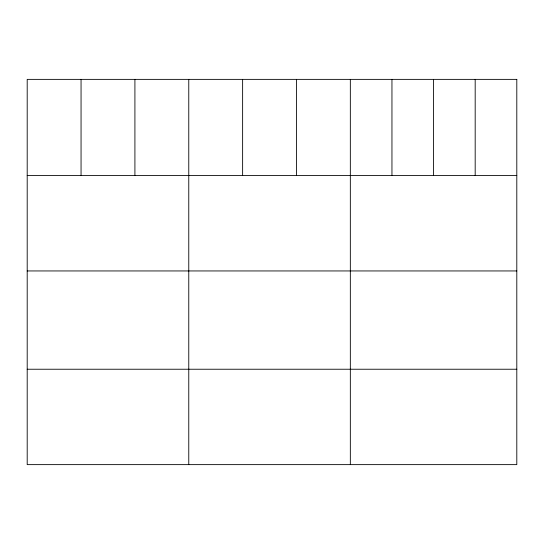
<?xml version="1.0" encoding="UTF-8"?>
<svg xmlns="http://www.w3.org/2000/svg" width="544" height="544" viewBox="0 0 544 544"><rect width="100%" height="100%" fill="white"/><g stroke="black" fill="none" stroke-linecap="round" stroke-linejoin="round"><path stroke-width="0.82" d="M27.2 175.549L516.8 175.549M27.2 270.946L516.8 270.946M27.2 369.233L516.8 369.233M475.184 79.37L475.184 175.549M433.568 79.37L433.568 175.549M391.952 79.37L391.952 175.549M350.336 79.37L350.336 464.63M296.48 79.37L296.48 175.549M242.624 79.37L242.624 175.549M188.768 79.37L188.768 464.63M134.912 79.37L134.912 175.549M81.056 79.37L81.056 175.549M516.8 79.37L27.2 79.37L27.2 464.63L516.8 464.63L516.8 79.37"/></g></svg>
